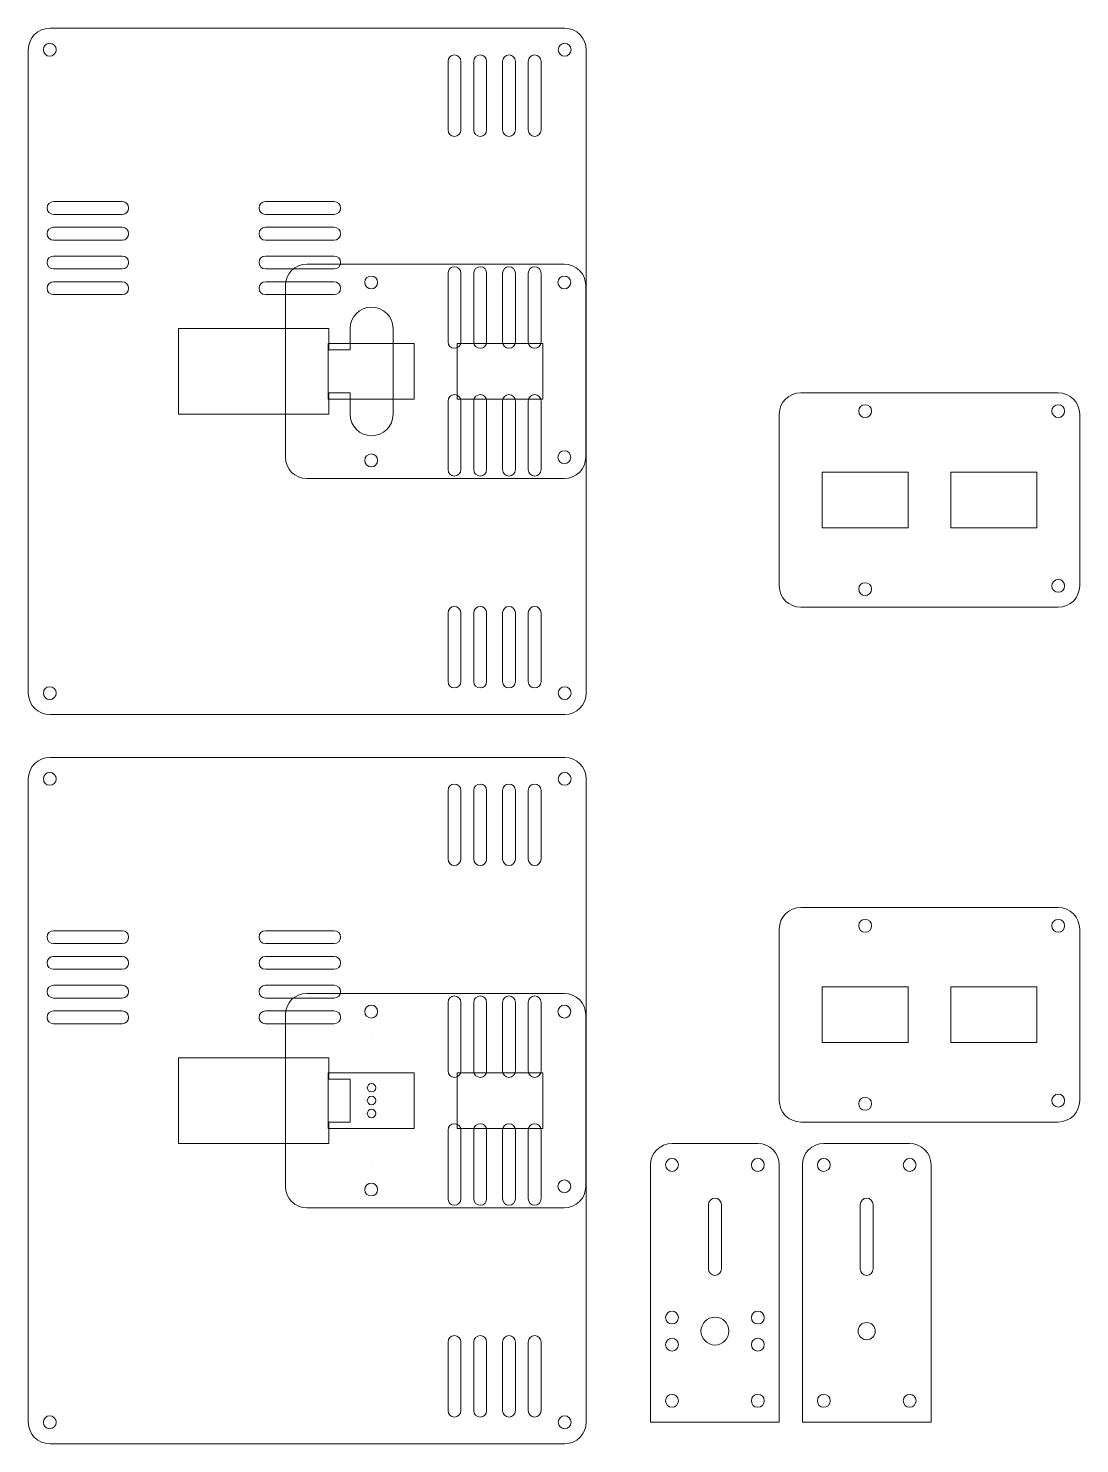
# Model space of a CAD drawing. Header units: millimetres. Extents: x 5 to 250, y 5 to 335.
import ezdxf

# ---------------------------------------------------------------- set-up
doc = ezdxf.new("R2010")
doc.units = ezdxf.units.MM
doc.layers.get('0').update_dxf_attribs({"linetype": 'CONTINUOUS', "lineweight": 0})
doc.layers.add('new_guide', color=6, linetype='CONTINUOUS', lineweight=0)

# ---------------------------------------------------------------- blocks, each defined once
blk = doc.blocks.new('fdd_stepper-0')
for centre, radius in [((7.34, 18.5), 1.5), ((13.66, 18.5), 1.5), ((10.5, 8.5), 3.25), ((7.34, -1.5), 1.5), ((13.66, -1.5), 1.5)]:
    blk.add_circle(centre, radius)
blk = doc.blocks.new('servo_mount-3')
for p, q in [((2.7, 24.2), (18.7, 24.2)), ((52.1, 24.2), (68.1, 24.2)), ((2.7, 21.2), (18.7, 21.2)), ((52.1, 21.2), (68.1, 21.2)), ((2.7, 11.5), (18.7, 11.5)), ((52.1, 11.5), (68.1, 11.5)), ((2.7, 8.5), (18.7, 8.5)), ((52.1, 8.5), (68.1, 8.5))]:
    blk.add_line(p, q)
for centre, start, end in [((2.7, 22.7), 90, 270), ((18.7, 22.7), 270, 90), ((52.1, 22.7), 90, 270), ((68.1, 22.7), 270, 90), ((2.7, 10), 90, 270), ((18.7, 10), 270, 90), ((52.1, 10), 90, 270), ((68.1, 10), 270, 90)]:
    blk.add_arc(centre, 1.5, start, end)

msp = doc.modelspace()

# ---------------------------------------------------------------- linework, layer by layer
for p, q in [((130, 335), (10, 335)), ((5, 330), (5, 180)), ((135, 180), (135, 330)), ((85, 270), (85, 270)), ((75, 265), (40, 265)), ((40, 265), (40, 245)), ((75, 265), (75, 260)), ((80, 265), (80, 260)), ((90, 265), (90, 245)), ((75, 260), (80, 260)), ((80, 250), (75, 250)), ((75, 250), (75, 245)), ((80, 250), (80, 245)), ((245, 250), (185, 250)), ((40, 245), (75, 245)), ((180, 245), (180, 205)), ((250, 205), (250, 245)), ((85, 240), (85, 240)), ((190, 231.5), (210, 231.5)), ((190, 218.5), (190, 231.5)), ((210, 231.5), (210, 218.5)), ((220, 231.5), (240, 231.5)), ((220, 218.5), (220, 231.5)), ((240, 231.5), (240, 218.5)), ((210, 218.5), (190, 218.5)), ((240, 218.5), (220, 218.5)), ((185, 200), (245, 200)), ((10, 175), (130, 175)), ((130, 165), (10, 165)), ((5, 160), (5, 10)), ((135, 10), (135, 160)), ((245, 130), (185, 130)), ((180, 125), (180, 85)), ((250, 85), (250, 125)), ((190, 111.5), (210, 111.5)), ((190, 98.5), (190, 111.5)), ((210, 111.5), (210, 98.5)), ((220, 111.5), (240, 111.5)), ((220, 98.5), (220, 111.5)), ((240, 111.5), (240, 98.5)), ((85, 100), (85, 100)), ((210, 98.5), (190, 98.5)), ((240, 98.5), (220, 98.5)), ((75, 95), (40, 95)), ((40, 95), (40, 75)), ((75, 95), (75, 90)), ((75, 90), (80, 90)), ((80, 90), (80, 80)), ((80, 80), (75, 80)), ((75, 80), (75, 75)), ((185, 80), (245, 80)), ((40, 75), (75, 75)), ((155, 75), (175, 75)), ((190.37, 75), (210.37, 75)), ((85, 70), (85, 70)), ((150, 70), (150, 10)), ((180, 10), (180, 70)), ((185.37, 70), (185.37, 10)), ((215.37, 10), (215.37, 70)), ((163.5, 60.75), (163.5, 45.75)), ((166.5, 60.75), (166.5, 45.75)), ((198.87, 60.75), (198.87, 45.75)), ((201.87, 60.75), (201.87, 45.75)), ((150, 10), (180, 10)), ((185.37, 10), (215.37, 10)), ((10, 5), (130, 5))]:
    msp.add_line(p, q)
for centre, radius in [((10, 330), 1.5), ((130, 330), 1.5), ((84.9, 275.75), 1.5), ((129.9, 275.75), 1.5), ((200, 245.75), 1.5), ((245, 245.75), 1.5), ((84.9, 234.25), 1.5), ((129.9, 235), 1.5), ((200, 204.25), 1.5), ((245, 205), 1.5), ((10, 180), 1.5), ((130, 180), 1.5), ((10, 160), 1.5), ((130, 160), 1.5), ((200, 125.75), 1.5), ((245, 125.75), 1.5), ((84.9, 105.75), 1.5), ((129.9, 105.75), 1.5), ((85, 88), 1), ((85, 85), 1), ((245, 85), 1.5), ((85, 82), 1), ((200, 84.25), 1.5), ((155, 70), 1.5), ((175, 70), 1.5), ((190.37, 70), 1.5), ((210.37, 70), 1.5), ((129.9, 65), 1.5), ((84.9, 64.25), 1.5), ((200.37, 31.25), 2), ((155, 15), 1.5), ((175, 15), 1.5), ((190.37, 15), 1.5), ((210.37, 15), 1.5), ((10, 10), 1.5), ((130, 10), 1.5)]:
    msp.add_circle(centre, radius)
for centre, radius, start, end in [((10, 330), 5, 90, 180), ((130, 330), 5, 0, 90), ((85, 265), 5, 90, 180), ((85, 265), 5, 360, 90), ((185, 245), 5, 90, 180), ((245, 245), 5, 0, 90), ((85, 245), 5, 180, 270), ((85, 245), 5, 270, 360), ((185, 205), 5, 180, 270), ((245, 205), 5, 270, 0), ((10, 180), 5, 180, 270), ((130, 180), 5, 270, 0), ((10, 160), 5, 90, 180), ((130, 160), 5, 0, 90), ((185, 125), 5, 90, 180), ((245, 125), 5, 0, 90), ((185, 85), 5, 180, 270), ((245, 85), 5, 270, 0), ((155, 70), 5, 90, 180), ((175, 70), 5, 0, 90), ((190.37, 70), 5, 90, 180), ((210.37, 70), 5, 0, 90), ((165, 60.75), 1.5, 0, 180), ((200.37, 60.75), 1.5, 0, 180), ((165, 45.75), 1.5, 180, 0), ((200.37, 45.75), 1.5, 180, 0), ((10, 10), 5, 180, 270), ((130, 10), 5, 270, 0)]:
    msp.add_arc(centre, radius, start, end)
at = {"layer": 'new_guide'}
for p, q in [((129.9, 280), (69.9, 280)), ((64.9, 275), (64.9, 235)), ((134.9, 235), (134.9, 275)), ((74.9, 261.5), (94.9, 261.5)), ((74.9, 248.5), (74.9, 261.5)), ((94.9, 261.5), (94.9, 248.5)), ((104.9, 261.5), (124.9, 261.5)), ((104.9, 248.5), (104.9, 261.5)), ((124.9, 261.5), (124.9, 248.5)), ((94.9, 248.5), (74.9, 248.5)), ((124.9, 248.5), (104.9, 248.5)), ((69.9, 230), (129.9, 230)), ((129.9, 110), (69.9, 110)), ((64.9, 105), (64.9, 65)), ((134.9, 65), (134.9, 105)), ((74.9, 91.5), (94.9, 91.5)), ((74.9, 78.5), (74.9, 91.5)), ((94.9, 91.5), (94.9, 78.5)), ((104.9, 91.5), (124.9, 91.5)), ((104.9, 78.5), (104.9, 91.5)), ((124.9, 91.5), (124.9, 78.5)), ((94.9, 78.5), (74.9, 78.5)), ((124.9, 78.5), (104.9, 78.5)), ((69.9, 60), (129.9, 60))]:
    msp.add_line(p, q, dxfattribs=at)
for centre in [(84.9, 275.75), (129.9, 275.75), (84.9, 234.25), (129.9, 235), (84.9, 105.75), (129.9, 105.75), (129.9, 65), (84.9, 64.25)]:
    msp.add_circle(centre, 1.5, dxfattribs=at)
for centre, start, end in [((69.9, 275), 90, 180), ((129.9, 275), 0, 90), ((69.9, 235), 180, 270), ((129.9, 235), 270, 0), ((69.9, 105), 90, 180), ((129.9, 105), 0, 90), ((69.9, 65), 180, 270), ((129.9, 65), 270, 0)]:
    msp.add_arc(centre, 5, start, end, dxfattribs=at)

# ---------------------------------------------------------------- block references
at = {"yscale": -1}
for p, rotation in [((127, 330), 270), ((133, 330), 270), ((8.17, 303.1), 360), ((8.17, 297.1), 360), ((127, 160), 270), ((133, 160), 270), ((8.17, 133.1), 360), ((8.17, 127.1), 360)]:
    msp.add_blockref('servo_mount-3', p, dxfattribs=dict(at, rotation=rotation))
at = {"rotation": 90}
for name, p in [('servo_mount-3', (127, 180)), ('servo_mount-3', (133, 180)), ('servo_mount-3', (127, 10)), ('servo_mount-3', (133, 10)), ('fdd_stepper-0', (173.5, 20.75))]:
    msp.add_blockref(name, p, dxfattribs=at)

doc.saveas('drawing.dxf')
